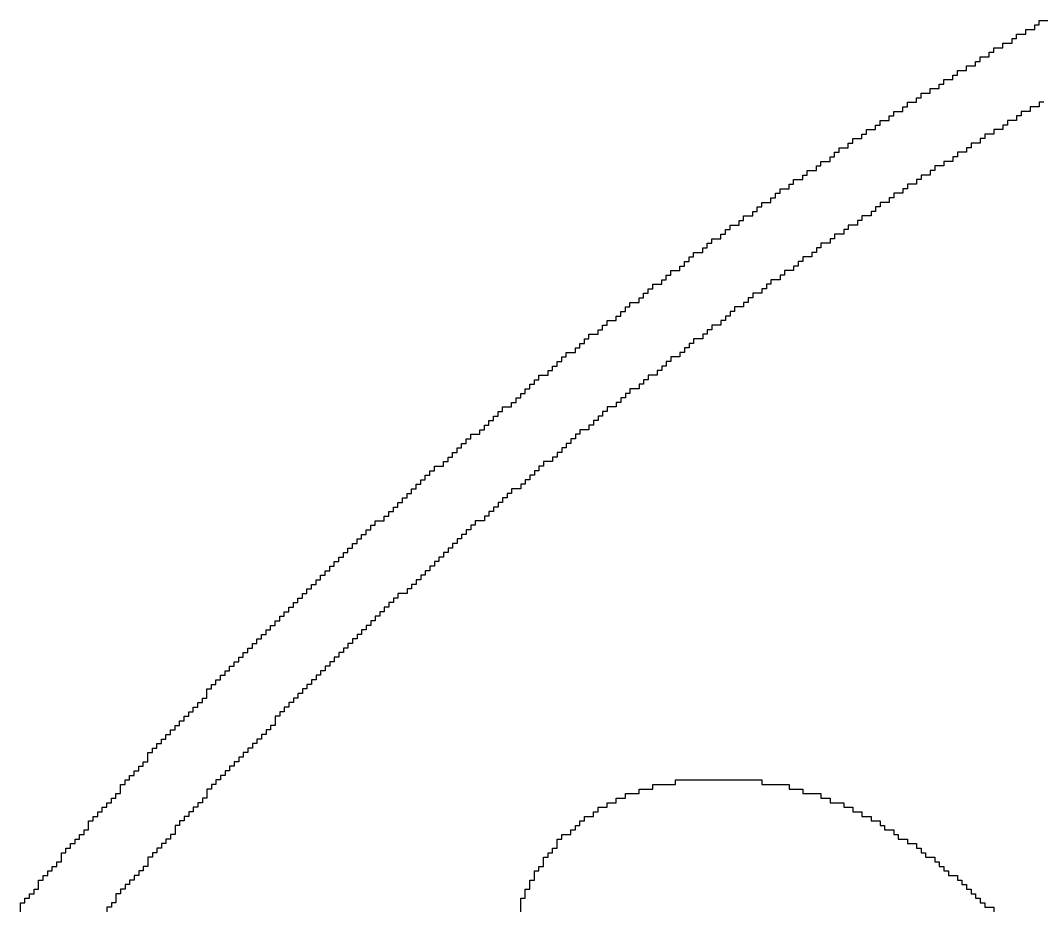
# Model space of a CAD drawing. Header units: millimetres. Extents: x 38.3 to 116.8, y 314 to 397.1.
# Drawn here: x 92.331 to 94.561, y 383.954 to 385.896 of the extents above; entities that cross this region are included whole.
import ezdxf

# ---------------------------------------------------------------- set-up
doc = ezdxf.new("R2010")
doc.units = ezdxf.units.MM
doc.layers.add('TopOverlay', color=2, linetype='Continuous')

# ---------------------------------------------------------------- blocks, each defined once
blk = doc.blocks.new('4S6TMP_L____85')
at = {"layer": 'TopOverlay'}
for p, q in [((-4.377, 7.1718), (-4.377, 7.1817)), ((-4.377, 7.1817), (-4.3572, 7.1817)), ((-4.4068, 7.1519), (-4.4068, 7.1619)), ((-4.4068, 7.1619), (-4.387, 7.1619)), ((-4.387, 7.1619), (-4.387, 7.1718)), ((-4.387, 7.1718), (-4.377, 7.1718)), ((-4.4366, 7.1321), (-4.4366, 7.142)), ((-4.4366, 7.142), (-4.4267, 7.142)), ((-4.4267, 7.142), (-4.4267, 7.1519)), ((-4.4267, 7.1519), (-4.4068, 7.1519)), ((-4.4764, 7.1122), (-4.4764, 7.1221)), ((-4.4764, 7.1221), (-4.4565, 7.1221)), ((-4.4565, 7.1221), (-4.4565, 7.1321)), ((-4.4565, 7.1321), (-4.4366, 7.1321)), ((-4.5161, 7.0824), (-4.5161, 7.0923)), ((-4.5161, 7.0923), (-4.5062, 7.0923)), ((-4.5062, 7.0923), (-4.5062, 7.1023)), ((-4.5062, 7.1023), (-4.4863, 7.1023)), ((-4.4863, 7.1023), (-4.4863, 7.1122)), ((-4.4863, 7.1122), (-4.4764, 7.1122)), ((-4.5558, 7.0625), (-4.5558, 7.0725)), ((-4.5558, 7.0725), (-4.536, 7.0725)), ((-4.536, 7.0725), (-4.536, 7.0824)), ((-4.536, 7.0824), (-4.5161, 7.0824)), ((-4.5856, 7.0427), (-4.5856, 7.0526)), ((-4.5856, 7.0526), (-4.5658, 7.0526)), ((-4.5658, 7.0526), (-4.5658, 7.0625)), ((-4.5658, 7.0625), (-4.5558, 7.0625)), ((-4.6155, 7.0228), (-4.6155, 7.0327)), ((-4.6155, 7.0327), (-4.5956, 7.0327)), ((-4.5956, 7.0327), (-4.5956, 7.0427)), ((-4.5956, 7.0427), (-4.5856, 7.0427)), ((-4.6651, 6.993), (-4.6651, 7.0029)), ((-4.6651, 7.0029), (-4.6453, 7.0029)), ((-4.6453, 7.0029), (-4.6453, 7.0129)), ((-4.6453, 7.0129), (-4.6353, 7.0129)), ((-4.6353, 7.0129), (-4.6353, 7.0228)), ((-4.6353, 7.0228), (-4.6155, 7.0228)), ((-4.3671, 7.0029), (-4.377, 7.0029)), ((-4.377, 7.0029), (-4.377, 6.993)), ((-4.6949, 6.9731), (-4.6949, 6.9831)), ((-4.6949, 6.9831), (-4.6751, 6.9831)), ((-4.6751, 6.9831), (-4.6751, 6.993)), ((-4.6751, 6.993), (-4.6651, 6.993)), ((-4.3969, 6.9831), (-4.4168, 6.9831)), ((-4.4168, 6.9831), (-4.4168, 6.9731)), ((-4.377, 6.993), (-4.3969, 6.993)), ((-4.3969, 6.993), (-4.3969, 6.9831)), ((-4.7247, 6.9533), (-4.7247, 6.9632)), ((-4.7247, 6.9632), (-4.7049, 6.9632)), ((-4.7049, 6.9632), (-4.7049, 6.9731)), ((-4.7049, 6.9731), (-4.6949, 6.9731)), ((-4.4267, 6.9632), (-4.4466, 6.9632)), ((-4.4466, 6.9632), (-4.4466, 6.9533)), ((-4.4168, 6.9731), (-4.4267, 6.9731)), ((-4.4267, 6.9731), (-4.4267, 6.9632)), ((-4.7545, 6.9334), (-4.7545, 6.9433)), ((-4.7545, 6.9433), (-4.7347, 6.9433)), ((-4.7347, 6.9433), (-4.7347, 6.9533)), ((-4.7347, 6.9533), (-4.7247, 6.9533)), ((-4.4565, 6.9433), (-4.4764, 6.9433)), ((-4.4764, 6.9433), (-4.4764, 6.9334)), ((-4.4466, 6.9533), (-4.4565, 6.9533)), ((-4.4565, 6.9533), (-4.4565, 6.9433)), ((-4.7943, 6.9036), (-4.7943, 6.9135)), ((-4.7943, 6.9135), (-4.7843, 6.9135)), ((-4.7843, 6.9135), (-4.7843, 6.9235)), ((-4.7843, 6.9235), (-4.7645, 6.9235)), ((-4.7645, 6.9235), (-4.7645, 6.9334)), ((-4.7645, 6.9334), (-4.7545, 6.9334)), ((-4.5062, 6.9135), (-4.526, 6.9135)), ((-4.526, 6.9135), (-4.526, 6.9036)), ((-4.4962, 6.9235), (-4.5062, 6.9235)), ((-4.5062, 6.9235), (-4.5062, 6.9135)), ((-4.4764, 6.9334), (-4.4962, 6.9334)), ((-4.4962, 6.9334), (-4.4962, 6.9235)), ((-4.8241, 6.8837), (-4.8241, 6.8937)), ((-4.8241, 6.8937), (-4.8141, 6.8937)), ((-4.8141, 6.8937), (-4.8141, 6.9036)), ((-4.8141, 6.9036), (-4.7943, 6.9036)), ((-4.536, 6.8937), (-4.5558, 6.8937)), ((-4.5558, 6.8937), (-4.5558, 6.8837)), ((-4.526, 6.9036), (-4.536, 6.9036)), ((-4.536, 6.9036), (-4.536, 6.8937)), ((-4.8539, 6.8639), (-4.8539, 6.8738)), ((-4.8539, 6.8738), (-4.834, 6.8738)), ((-4.834, 6.8738), (-4.834, 6.8837)), ((-4.834, 6.8837), (-4.8241, 6.8837)), ((-4.5658, 6.8738), (-4.5856, 6.8738)), ((-4.5856, 6.8738), (-4.5856, 6.8639)), ((-4.5558, 6.8837), (-4.5658, 6.8837)), ((-4.5658, 6.8837), (-4.5658, 6.8738)), ((-4.8837, 6.844), (-4.8837, 6.8539)), ((-4.8837, 6.8539), (-4.8638, 6.8539)), ((-4.8638, 6.8539), (-4.8638, 6.8639)), ((-4.8638, 6.8639), (-4.8539, 6.8639)), ((-4.6055, 6.8539), (-4.6155, 6.8539)), ((-4.6155, 6.8539), (-4.6155, 6.844)), ((-4.5856, 6.8639), (-4.6055, 6.8639)), ((-4.6055, 6.8639), (-4.6055, 6.8539)), ((-4.9135, 6.8241), (-4.9135, 6.8341)), ((-4.9135, 6.8341), (-4.8936, 6.8341)), ((-4.8936, 6.8341), (-4.8936, 6.844)), ((-4.8936, 6.844), (-4.8837, 6.844)), ((-4.6353, 6.8341), (-4.6453, 6.8341)), ((-4.6453, 6.8341), (-4.6453, 6.8241)), ((-4.6155, 6.844), (-4.6353, 6.844)), ((-4.6353, 6.844), (-4.6353, 6.8341)), ((-4.9532, 6.7943), (-4.9532, 6.8043)), ((-4.9532, 6.8043), (-4.9433, 6.8043)), ((-4.9433, 6.8043), (-4.9433, 6.8142)), ((-4.9433, 6.8142), (-4.9234, 6.8142)), ((-4.9234, 6.8142), (-4.9234, 6.8241)), ((-4.9234, 6.8241), (-4.9135, 6.8241)), ((-4.6751, 6.8043), (-4.6949, 6.8043)), ((-4.6949, 6.8043), (-4.6949, 6.7943)), ((-4.6651, 6.8142), (-4.6751, 6.8142)), ((-4.6751, 6.8142), (-4.6751, 6.8043)), ((-4.6453, 6.8241), (-4.6651, 6.8241)), ((-4.6651, 6.8241), (-4.6651, 6.8142)), ((-4.983, 6.7745), (-4.983, 6.7844)), ((-4.983, 6.7844), (-4.9631, 6.7844)), ((-4.9631, 6.7844), (-4.9631, 6.7943)), ((-4.9631, 6.7943), (-4.9532, 6.7943)), ((-4.7049, 6.7844), (-4.7247, 6.7844)), ((-4.7247, 6.7844), (-4.7247, 6.7745)), ((-4.6949, 6.7943), (-4.7049, 6.7943)), ((-4.7049, 6.7943), (-4.7049, 6.7844)), ((-5.0029, 6.7546), (-5.0029, 6.7645)), ((-5.0029, 6.7645), (-4.9929, 6.7645)), ((-4.9929, 6.7645), (-4.9929, 6.7745)), ((-4.9929, 6.7745), (-4.983, 6.7745)), ((-4.7347, 6.7645), (-4.7446, 6.7645)), ((-4.7446, 6.7645), (-4.7446, 6.7546)), ((-4.7247, 6.7745), (-4.7347, 6.7745)), ((-4.7347, 6.7745), (-4.7347, 6.7645)), ((-5.0327, 6.7347), (-5.0327, 6.7446)), ((-5.0327, 6.7446), (-5.0227, 6.7446)), ((-5.0227, 6.7446), (-5.0227, 6.7546)), ((-5.0227, 6.7546), (-5.0029, 6.7546)), ((-4.7645, 6.7446), (-4.7744, 6.7446)), ((-4.7744, 6.7446), (-4.7744, 6.7347)), ((-4.7446, 6.7546), (-4.7645, 6.7546)), ((-4.7645, 6.7546), (-4.7645, 6.7446)), ((-5.0724, 6.7049), (-5.0724, 6.7148)), ((-5.0724, 6.7148), (-5.0625, 6.7148)), ((-5.0625, 6.7148), (-5.0625, 6.7248)), ((-5.0625, 6.7248), (-5.0525, 6.7248)), ((-5.0525, 6.7248), (-5.0525, 6.7347)), ((-5.0525, 6.7347), (-5.0327, 6.7347)), ((-4.8042, 6.7148), (-4.8241, 6.7148)), ((-4.8241, 6.7148), (-4.8241, 6.7049)), ((-4.7943, 6.7248), (-4.8042, 6.7248)), ((-4.8042, 6.7248), (-4.8042, 6.7148)), ((-4.7744, 6.7347), (-4.7943, 6.7347)), ((-4.7943, 6.7347), (-4.7943, 6.7248)), ((-5.1022, 6.685), (-5.1022, 6.695)), ((-5.1022, 6.695), (-5.0923, 6.695)), ((-5.0923, 6.695), (-5.0923, 6.7049)), ((-5.0923, 6.7049), (-5.0724, 6.7049)), ((-4.834, 6.695), (-4.8539, 6.695)), ((-4.8539, 6.695), (-4.8539, 6.685)), ((-4.8241, 6.7049), (-4.834, 6.7049)), ((-4.834, 6.7049), (-4.834, 6.695)), ((-5.132, 6.6652), (-5.132, 6.6751)), ((-5.132, 6.6751), (-5.1121, 6.6751)), ((-5.1121, 6.6751), (-5.1121, 6.685)), ((-5.1121, 6.685), (-5.1022, 6.685)), ((-4.8638, 6.6751), (-4.8737, 6.6751)), ((-4.8737, 6.6751), (-4.8737, 6.6652)), ((-4.8539, 6.685), (-4.8638, 6.685)), ((-4.8638, 6.685), (-4.8638, 6.6751)), ((-5.1519, 6.6453), (-5.1519, 6.6552)), ((-5.1519, 6.6552), (-5.1419, 6.6552)), ((-5.1419, 6.6552), (-5.1419, 6.6652)), ((-5.1419, 6.6652), (-5.132, 6.6652)), ((-4.8936, 6.6552), (-4.9035, 6.6552)), ((-4.9035, 6.6552), (-4.9035, 6.6453)), ((-4.8737, 6.6652), (-4.8936, 6.6652)), ((-4.8936, 6.6652), (-4.8936, 6.6552)), ((-5.1916, 6.6155), (-5.1916, 6.6254)), ((-5.1916, 6.6254), (-5.1817, 6.6254)), ((-5.1817, 6.6254), (-5.1817, 6.6354)), ((-5.1817, 6.6354), (-5.1618, 6.6354)), ((-5.1618, 6.6354), (-5.1618, 6.6453)), ((-5.1618, 6.6453), (-5.1519, 6.6453)), ((-4.9333, 6.6254), (-4.9433, 6.6254)), ((-4.9433, 6.6254), (-4.9433, 6.6155)), ((-4.9135, 6.6354), (-4.9333, 6.6354)), ((-4.9333, 6.6354), (-4.9333, 6.6254)), ((-4.9035, 6.6453), (-4.9135, 6.6453)), ((-4.9135, 6.6453), (-4.9135, 6.6354)), ((-5.2214, 6.5956), (-5.2214, 6.6056)), ((-5.2214, 6.6056), (-5.2016, 6.6056)), ((-5.2016, 6.6056), (-5.2016, 6.6155)), ((-5.2016, 6.6155), (-5.1916, 6.6155)), ((-4.9631, 6.6056), (-4.9731, 6.6056)), ((-4.9731, 6.6056), (-4.9731, 6.5956)), ((-4.9433, 6.6155), (-4.9631, 6.6155)), ((-4.9631, 6.6155), (-4.9631, 6.6056)), ((-5.2413, 6.5758), (-5.2413, 6.5857)), ((-5.2413, 6.5857), (-5.2314, 6.5857)), ((-5.2314, 6.5857), (-5.2314, 6.5956)), ((-5.2314, 6.5956), (-5.2214, 6.5956)), ((-4.983, 6.5857), (-5.0029, 6.5857)), ((-5.0029, 6.5857), (-5.0029, 6.5758)), ((-4.9731, 6.5956), (-4.983, 6.5956)), ((-4.983, 6.5956), (-4.983, 6.5857)), ((-5.2711, 6.5559), (-5.2711, 6.5658)), ((-5.2711, 6.5658), (-5.2512, 6.5658)), ((-5.2512, 6.5658), (-5.2512, 6.5758)), ((-5.2512, 6.5758), (-5.2413, 6.5758)), ((-5.0128, 6.5658), (-5.0227, 6.5658)), ((-5.0227, 6.5658), (-5.0227, 6.5559)), ((-5.0029, 6.5758), (-5.0128, 6.5758)), ((-5.0128, 6.5758), (-5.0128, 6.5658)), ((-5.3009, 6.5261), (-5.3009, 6.536)), ((-5.3009, 6.536), (-5.291, 6.536)), ((-5.291, 6.536), (-5.291, 6.546)), ((-5.291, 6.546), (-5.281, 6.546)), ((-5.281, 6.546), (-5.281, 6.5559)), ((-5.281, 6.5559), (-5.2711, 6.5559)), ((-5.0525, 6.536), (-5.0625, 6.536)), ((-5.0625, 6.536), (-5.0625, 6.5261)), ((-5.0426, 6.546), (-5.0525, 6.546)), ((-5.0525, 6.546), (-5.0525, 6.536)), ((-5.0227, 6.5559), (-5.0426, 6.5559)), ((-5.0426, 6.5559), (-5.0426, 6.546)), ((-5.3307, 6.5062), (-5.3307, 6.5162)), ((-5.3307, 6.5162), (-5.3208, 6.5162)), ((-5.3208, 6.5162), (-5.3208, 6.5261)), ((-5.3208, 6.5261), (-5.3009, 6.5261)), ((-5.0724, 6.5162), (-5.0923, 6.5162)), ((-5.0923, 6.5162), (-5.0923, 6.5062)), ((-5.0625, 6.5261), (-5.0724, 6.5261)), ((-5.0724, 6.5261), (-5.0724, 6.5162)), ((-5.3605, 6.4864), (-5.3605, 6.4963)), ((-5.3605, 6.4963), (-5.3406, 6.4963)), ((-5.3406, 6.4963), (-5.3406, 6.5062)), ((-5.3406, 6.5062), (-5.3307, 6.5062)), ((-5.1022, 6.4963), (-5.1121, 6.4963)), ((-5.1121, 6.4963), (-5.1121, 6.4864)), ((-5.0923, 6.5062), (-5.1022, 6.5062)), ((-5.1022, 6.5062), (-5.1022, 6.4963)), ((-5.3804, 6.4665), (-5.3804, 6.4764)), ((-5.3804, 6.4764), (-5.3704, 6.4764)), ((-5.3704, 6.4764), (-5.3704, 6.4864)), ((-5.3704, 6.4864), (-5.3605, 6.4864)), ((-5.132, 6.4764), (-5.1419, 6.4764)), ((-5.1419, 6.4764), (-5.1419, 6.4665)), ((-5.1121, 6.4864), (-5.132, 6.4864)), ((-5.132, 6.4864), (-5.132, 6.4764)), ((-5.4201, 6.4367), (-5.4201, 6.4466)), ((-5.4201, 6.4466), (-5.4102, 6.4466)), ((-5.4102, 6.4466), (-5.4102, 6.4566)), ((-5.4102, 6.4566), (-5.3903, 6.4566)), ((-5.3903, 6.4566), (-5.3903, 6.4665)), ((-5.3903, 6.4665), (-5.3804, 6.4665)), ((-5.1618, 6.4466), (-5.1817, 6.4466)), ((-5.1817, 6.4466), (-5.1817, 6.4367)), ((-5.1519, 6.4566), (-5.1618, 6.4566)), ((-5.1618, 6.4566), (-5.1618, 6.4466)), ((-5.1419, 6.4665), (-5.1519, 6.4665)), ((-5.1519, 6.4665), (-5.1519, 6.4566)), ((-5.44, 6.4168), (-5.44, 6.4268)), ((-5.44, 6.4268), (-5.43, 6.4268)), ((-5.43, 6.4268), (-5.43, 6.4367)), ((-5.43, 6.4367), (-5.4201, 6.4367)), ((-5.1916, 6.4268), (-5.2016, 6.4268)), ((-5.2016, 6.4268), (-5.2016, 6.4168)), ((-5.1817, 6.4367), (-5.1916, 6.4367)), ((-5.1916, 6.4367), (-5.1916, 6.4268)), ((-5.4698, 6.397), (-5.4698, 6.4069)), ((-5.4698, 6.4069), (-5.4499, 6.4069)), ((-5.4499, 6.4069), (-5.4499, 6.4168)), ((-5.4499, 6.4168), (-5.44, 6.4168)), ((-5.2115, 6.4069), (-5.2314, 6.4069)), ((-5.2314, 6.4069), (-5.2314, 6.397)), ((-5.2016, 6.4168), (-5.2115, 6.4168)), ((-5.2115, 6.4168), (-5.2115, 6.4069)), ((-5.4896, 6.3771), (-5.4896, 6.387)), ((-5.4896, 6.387), (-5.4797, 6.387)), ((-5.4797, 6.387), (-5.4797, 6.397)), ((-5.4797, 6.397), (-5.4698, 6.397)), ((-5.2413, 6.387), (-5.2512, 6.387)), ((-5.2512, 6.387), (-5.2512, 6.3771)), ((-5.2314, 6.397), (-5.2413, 6.397)), ((-5.2413, 6.397), (-5.2413, 6.387)), ((-5.5194, 6.3473), (-5.5194, 6.3572)), ((-5.5194, 6.3572), (-5.5095, 6.3572)), ((-5.5095, 6.3572), (-5.5095, 6.3672)), ((-5.5095, 6.3672), (-5.4996, 6.3672)), ((-5.4996, 6.3672), (-5.4996, 6.3771)), ((-5.4996, 6.3771), (-5.4896, 6.3771)), ((-5.281, 6.3572), (-5.291, 6.3572)), ((-5.291, 6.3572), (-5.291, 6.3473)), ((-5.2711, 6.3672), (-5.281, 6.3672)), ((-5.281, 6.3672), (-5.281, 6.3572)), ((-5.2512, 6.3771), (-5.2711, 6.3771)), ((-5.2711, 6.3771), (-5.2711, 6.3672)), ((-5.5492, 6.3274), (-5.5492, 6.3374)), ((-5.5492, 6.3374), (-5.5294, 6.3374)), ((-5.5294, 6.3374), (-5.5294, 6.3473)), ((-5.5294, 6.3473), (-5.5194, 6.3473)), ((-5.3009, 6.3374), (-5.3208, 6.3374)), ((-5.3208, 6.3374), (-5.3208, 6.3274)), ((-5.291, 6.3473), (-5.3009, 6.3473)), ((-5.3009, 6.3473), (-5.3009, 6.3374)), ((-5.5691, 6.3076), (-5.5691, 6.3175)), ((-5.5691, 6.3175), (-5.5592, 6.3175)), ((-5.5592, 6.3175), (-5.5592, 6.3274)), ((-5.5592, 6.3274), (-5.5492, 6.3274)), ((-5.3307, 6.3175), (-5.3406, 6.3175)), ((-5.3406, 6.3175), (-5.3406, 6.3076)), ((-5.3208, 6.3274), (-5.3307, 6.3274)), ((-5.3307, 6.3274), (-5.3307, 6.3175)), ((-5.589, 6.2877), (-5.589, 6.2976)), ((-5.589, 6.2976), (-5.579, 6.2976)), ((-5.579, 6.2976), (-5.579, 6.3076)), ((-5.579, 6.3076), (-5.5691, 6.3076)), ((-5.3506, 6.2976), (-5.3605, 6.2976)), ((-5.3605, 6.2976), (-5.3605, 6.2877)), ((-5.3406, 6.3076), (-5.3506, 6.3076)), ((-5.3506, 6.3076), (-5.3506, 6.2976)), ((-5.6287, 6.2579), (-5.6287, 6.2678)), ((-5.6287, 6.2678), (-5.6188, 6.2678)), ((-5.6188, 6.2678), (-5.6188, 6.2778)), ((-5.6188, 6.2778), (-5.5989, 6.2778)), ((-5.5989, 6.2778), (-5.5989, 6.2877)), ((-5.5989, 6.2877), (-5.589, 6.2877)), ((-5.3903, 6.2678), (-5.4002, 6.2678)), ((-5.4002, 6.2678), (-5.4002, 6.2579)), ((-5.3804, 6.2778), (-5.3903, 6.2778)), ((-5.3903, 6.2778), (-5.3903, 6.2678)), ((-5.3605, 6.2877), (-5.3804, 6.2877)), ((-5.3804, 6.2877), (-5.3804, 6.2778)), ((-5.6486, 6.238), (-5.6486, 6.248)), ((-5.6486, 6.248), (-5.6386, 6.248)), ((-5.6386, 6.248), (-5.6386, 6.2579)), ((-5.6386, 6.2579), (-5.6287, 6.2579)), ((-5.4102, 6.248), (-5.4201, 6.248)), ((-5.4201, 6.248), (-5.4201, 6.238)), ((-5.4002, 6.2579), (-5.4102, 6.2579)), ((-5.4102, 6.2579), (-5.4102, 6.248)), ((-5.6684, 6.2182), (-5.6684, 6.2281)), ((-5.6684, 6.2281), (-5.6585, 6.2281)), ((-5.6585, 6.2281), (-5.6585, 6.238)), ((-5.6585, 6.238), (-5.6486, 6.238)), ((-5.43, 6.2281), (-5.44, 6.2281)), ((-5.44, 6.2281), (-5.44, 6.2182)), ((-5.4201, 6.238), (-5.43, 6.238)), ((-5.43, 6.238), (-5.43, 6.2281)), ((-5.6982, 6.1983), (-5.6982, 6.2082)), ((-5.6982, 6.2082), (-5.6784, 6.2082)), ((-5.6784, 6.2082), (-5.6784, 6.2182)), ((-5.6784, 6.2182), (-5.6684, 6.2182)), ((-5.4598, 6.2082), (-5.4698, 6.2082)), ((-5.4698, 6.2082), (-5.4698, 6.1983)), ((-5.44, 6.2182), (-5.4598, 6.2182)), ((-5.4598, 6.2182), (-5.4598, 6.2082)), ((-5.728, 6.1685), (-5.728, 6.1784)), ((-5.728, 6.1784), (-5.7181, 6.1784)), ((-5.7181, 6.1784), (-5.7181, 6.1884)), ((-5.7181, 6.1884), (-5.7082, 6.1884)), ((-5.7082, 6.1884), (-5.7082, 6.1983)), ((-5.7082, 6.1983), (-5.6982, 6.1983)), ((-5.4896, 6.1784), (-5.4996, 6.1784)), ((-5.4996, 6.1784), (-5.4996, 6.1685)), ((-5.4797, 6.1884), (-5.4896, 6.1884)), ((-5.4896, 6.1884), (-5.4896, 6.1784)), ((-5.4698, 6.1983), (-5.4797, 6.1983)), ((-5.4797, 6.1983), (-5.4797, 6.1884)), ((-5.7479, 6.1486), (-5.7479, 6.1586)), ((-5.7479, 6.1586), (-5.738, 6.1586)), ((-5.738, 6.1586), (-5.738, 6.1685)), ((-5.738, 6.1685), (-5.728, 6.1685)), ((-5.5095, 6.1586), (-5.5294, 6.1586)), ((-5.5294, 6.1586), (-5.5294, 6.1486)), ((-5.4996, 6.1685), (-5.5095, 6.1685)), ((-5.5095, 6.1685), (-5.5095, 6.1586)), ((-5.7678, 6.1287), (-5.7678, 6.1387)), ((-5.7678, 6.1387), (-5.7578, 6.1387)), ((-5.7578, 6.1387), (-5.7578, 6.1486)), ((-5.7578, 6.1486), (-5.7479, 6.1486)), ((-5.5393, 6.1387), (-5.5492, 6.1387)), ((-5.5492, 6.1387), (-5.5492, 6.1287)), ((-5.5294, 6.1486), (-5.5393, 6.1486)), ((-5.5393, 6.1486), (-5.5393, 6.1387)), ((-5.7877, 6.1089), (-5.7877, 6.1188)), ((-5.7877, 6.1188), (-5.7777, 6.1188)), ((-5.7777, 6.1188), (-5.7777, 6.1287)), ((-5.7777, 6.1287), (-5.7678, 6.1287)), ((-5.5592, 6.1188), (-5.5691, 6.1188)), ((-5.5691, 6.1188), (-5.5691, 6.1089)), ((-5.5492, 6.1287), (-5.5592, 6.1287)), ((-5.5592, 6.1287), (-5.5592, 6.1188)), ((-5.8274, 6.0791), (-5.8274, 6.089)), ((-5.8274, 6.089), (-5.8075, 6.089)), ((-5.8075, 6.089), (-5.8075, 6.0989)), ((-5.8075, 6.0989), (-5.7976, 6.0989)), ((-5.7976, 6.0989), (-5.7976, 6.1089)), ((-5.7976, 6.1089), (-5.7877, 6.1089)), ((-5.589, 6.089), (-5.6088, 6.089)), ((-5.6088, 6.089), (-5.6088, 6.0791)), ((-5.579, 6.0989), (-5.589, 6.0989)), ((-5.589, 6.0989), (-5.589, 6.089)), ((-5.5691, 6.1089), (-5.579, 6.1089)), ((-5.579, 6.1089), (-5.579, 6.0989)), ((-5.8473, 6.0592), (-5.8473, 6.0691)), ((-5.8473, 6.0691), (-5.8373, 6.0691)), ((-5.8373, 6.0691), (-5.8373, 6.0791)), ((-5.8373, 6.0791), (-5.8274, 6.0791)), ((-5.6188, 6.0691), (-5.6287, 6.0691)), ((-5.6287, 6.0691), (-5.6287, 6.0592)), ((-5.6088, 6.0791), (-5.6188, 6.0791)), ((-5.6188, 6.0791), (-5.6188, 6.0691)), ((-5.8671, 6.0393), (-5.8671, 6.0493)), ((-5.8671, 6.0493), (-5.8572, 6.0493)), ((-5.8572, 6.0493), (-5.8572, 6.0592)), ((-5.8572, 6.0592), (-5.8473, 6.0592)), ((-5.6386, 6.0493), (-5.6486, 6.0493)), ((-5.6486, 6.0493), (-5.6486, 6.0393)), ((-5.6287, 6.0592), (-5.6386, 6.0592)), ((-5.6386, 6.0592), (-5.6386, 6.0493)), ((-5.887, 6.0195), (-5.887, 6.0294)), ((-5.887, 6.0294), (-5.8771, 6.0294)), ((-5.8771, 6.0294), (-5.8771, 6.0393)), ((-5.8771, 6.0393), (-5.8671, 6.0393)), ((-5.6585, 6.0294), (-5.6684, 6.0294)), ((-5.6684, 6.0294), (-5.6684, 6.0195)), ((-5.6486, 6.0393), (-5.6585, 6.0393)), ((-5.6585, 6.0393), (-5.6585, 6.0294)), ((-5.9168, 5.9897), (-5.9168, 5.9996)), ((-5.9168, 5.9996), (-5.9069, 5.9996)), ((-5.9069, 5.9996), (-5.9069, 6.0095)), ((-5.9069, 6.0095), (-5.8969, 6.0095)), ((-5.8969, 6.0095), (-5.8969, 6.0195)), ((-5.8969, 6.0195), (-5.887, 6.0195)), ((-5.6883, 5.9996), (-5.6982, 5.9996)), ((-5.6982, 5.9996), (-5.6982, 5.9897)), ((-5.6784, 6.0095), (-5.6883, 6.0095)), ((-5.6883, 6.0095), (-5.6883, 5.9996)), ((-5.6684, 6.0195), (-5.6784, 6.0195)), ((-5.6784, 6.0195), (-5.6784, 6.0095)), ((-5.9367, 5.9698), (-5.9367, 5.9797)), ((-5.9367, 5.9797), (-5.9267, 5.9797)), ((-5.9267, 5.9797), (-5.9267, 5.9897)), ((-5.9267, 5.9897), (-5.9168, 5.9897)), ((-5.7082, 5.9797), (-5.7181, 5.9797)), ((-5.7181, 5.9797), (-5.7181, 5.9698)), ((-5.6982, 5.9897), (-5.7082, 5.9897)), ((-5.7082, 5.9897), (-5.7082, 5.9797)), ((-5.9565, 5.9499), (-5.9565, 5.9599)), ((-5.9565, 5.9599), (-5.9466, 5.9599)), ((-5.9466, 5.9599), (-5.9466, 5.9698)), ((-5.9466, 5.9698), (-5.9367, 5.9698)), ((-5.728, 5.9599), (-5.738, 5.9599)), ((-5.738, 5.9599), (-5.738, 5.9499)), ((-5.7181, 5.9698), (-5.728, 5.9698)), ((-5.728, 5.9698), (-5.728, 5.9599)), ((-5.9764, 5.9301), (-5.9764, 5.94)), ((-5.9764, 5.94), (-5.9665, 5.94)), ((-5.9665, 5.94), (-5.9665, 5.9499)), ((-5.9665, 5.9499), (-5.9565, 5.9499)), ((-5.7479, 5.94), (-5.7578, 5.94)), ((-5.7578, 5.94), (-5.7578, 5.9301)), ((-5.738, 5.9499), (-5.7479, 5.9499)), ((-5.7479, 5.9499), (-5.7479, 5.94)), ((-6.0062, 5.9003), (-6.0062, 5.9102)), ((-6.0062, 5.9102), (-5.9963, 5.9102)), ((-5.9963, 5.9102), (-5.9963, 5.9201)), ((-5.9963, 5.9201), (-5.9863, 5.9201)), ((-5.9863, 5.9201), (-5.9863, 5.9301)), ((-5.9863, 5.9301), (-5.9764, 5.9301)), ((-5.7877, 5.9102), (-5.7976, 5.9102)), ((-5.7976, 5.9102), (-5.7976, 5.9003)), ((-5.7777, 5.9201), (-5.7877, 5.9201)), ((-5.7877, 5.9201), (-5.7877, 5.9102)), ((-5.7578, 5.9301), (-5.7777, 5.9301)), ((-5.7777, 5.9301), (-5.7777, 5.9201)), ((-6.0261, 5.8804), (-6.0261, 5.8903)), ((-6.0261, 5.8903), (-6.0161, 5.8903)), ((-6.0161, 5.8903), (-6.0161, 5.9003)), ((-6.0161, 5.9003), (-6.0062, 5.9003)), ((-5.8075, 5.8903), (-5.8175, 5.8903)), ((-5.8175, 5.8903), (-5.8175, 5.8804)), ((-5.7976, 5.9003), (-5.8075, 5.9003)), ((-5.8075, 5.9003), (-5.8075, 5.8903)), ((-6.0459, 5.8605), (-6.0459, 5.8705)), ((-6.0459, 5.8705), (-6.036, 5.8705)), ((-6.036, 5.8705), (-6.036, 5.8804)), ((-6.036, 5.8804), (-6.0261, 5.8804)), ((-5.8274, 5.8705), (-5.8373, 5.8705)), ((-5.8373, 5.8705), (-5.8373, 5.8605)), ((-5.8175, 5.8804), (-5.8274, 5.8804)), ((-5.8274, 5.8804), (-5.8274, 5.8705)), ((-6.0658, 5.8407), (-6.0658, 5.8506)), ((-6.0658, 5.8506), (-6.0559, 5.8506)), ((-6.0559, 5.8506), (-6.0559, 5.8605)), ((-6.0559, 5.8605), (-6.0459, 5.8605)), ((-5.8473, 5.8506), (-5.8572, 5.8506)), ((-5.8572, 5.8506), (-5.8572, 5.8407)), ((-5.8373, 5.8605), (-5.8473, 5.8605)), ((-5.8473, 5.8605), (-5.8473, 5.8506)), ((-6.0956, 5.8109), (-6.0956, 5.8208)), ((-6.0956, 5.8208), (-6.0857, 5.8208)), ((-6.0857, 5.8208), (-6.0857, 5.8307)), ((-6.0857, 5.8307), (-6.0757, 5.8307)), ((-6.0757, 5.8307), (-6.0757, 5.8407)), ((-6.0757, 5.8407), (-6.0658, 5.8407)), ((-5.8771, 5.8208), (-5.887, 5.8208)), ((-5.887, 5.8208), (-5.887, 5.8109)), ((-5.8671, 5.8307), (-5.8771, 5.8307)), ((-5.8771, 5.8307), (-5.8771, 5.8208)), ((-5.8572, 5.8407), (-5.8671, 5.8407)), ((-5.8671, 5.8407), (-5.8671, 5.8307)), ((-6.1155, 5.791), (-6.1155, 5.8009)), ((-6.1155, 5.8009), (-6.1055, 5.8009)), ((-6.1055, 5.8009), (-6.1055, 5.8109)), ((-6.1055, 5.8109), (-6.0956, 5.8109)), ((-5.8969, 5.8009), (-5.9069, 5.8009)), ((-5.9069, 5.8009), (-5.9069, 5.791)), ((-5.887, 5.8109), (-5.8969, 5.8109)), ((-5.8969, 5.8109), (-5.8969, 5.8009)), ((-6.1353, 5.7711), (-6.1353, 5.7811)), ((-6.1353, 5.7811), (-6.1254, 5.7811)), ((-6.1254, 5.7811), (-6.1254, 5.791)), ((-6.1254, 5.791), (-6.1155, 5.791)), ((-5.9168, 5.7811), (-5.9267, 5.7811)), ((-5.9267, 5.7811), (-5.9267, 5.7711)), ((-5.9069, 5.791), (-5.9168, 5.791)), ((-5.9168, 5.791), (-5.9168, 5.7811)), ((-6.1552, 5.7513), (-6.1552, 5.7612)), ((-6.1552, 5.7612), (-6.1453, 5.7612)), ((-6.1453, 5.7612), (-6.1453, 5.7711)), ((-6.1453, 5.7711), (-6.1353, 5.7711)), ((-5.9367, 5.7612), (-5.9466, 5.7612)), ((-5.9466, 5.7612), (-5.9466, 5.7513)), ((-5.9267, 5.7711), (-5.9367, 5.7711)), ((-5.9367, 5.7711), (-5.9367, 5.7612)), ((-6.1751, 5.7314), (-6.1751, 5.7413)), ((-6.1751, 5.7413), (-6.1651, 5.7413)), ((-6.1651, 5.7413), (-6.1651, 5.7513)), ((-6.1651, 5.7513), (-6.1552, 5.7513)), ((-5.9565, 5.7413), (-5.9665, 5.7413)), ((-5.9665, 5.7413), (-5.9665, 5.7314)), ((-5.9466, 5.7513), (-5.9565, 5.7513)), ((-5.9565, 5.7513), (-5.9565, 5.7413)), ((-6.1949, 5.7115), (-6.1949, 5.7215)), ((-6.1949, 5.7215), (-6.185, 5.7215)), ((-6.1949, 5.7016), (-6.1949, 5.7115)), ((-6.185, 5.7215), (-6.185, 5.7314)), ((-6.185, 5.7314), (-6.1751, 5.7314)), ((-5.9863, 5.7115), (-5.9963, 5.7115)), ((-5.9963, 5.7115), (-5.9963, 5.7016)), ((-5.9764, 5.7215), (-5.9863, 5.7215)), ((-5.9863, 5.7215), (-5.9863, 5.7115)), ((-5.9665, 5.7314), (-5.9764, 5.7314)), ((-5.9764, 5.7314), (-5.9764, 5.7215)), ((-6.2148, 5.6817), (-6.2148, 5.6917)), ((-6.2148, 5.6917), (-6.2049, 5.6917)), ((-6.2049, 5.6917), (-6.2049, 5.7016)), ((-6.2049, 5.7016), (-6.1949, 5.7016)), ((-6.0062, 5.6917), (-6.0161, 5.6917)), ((-6.0161, 5.6917), (-6.0161, 5.6817)), ((-5.9963, 5.7016), (-6.0062, 5.7016)), ((-6.0062, 5.7016), (-6.0062, 5.6917)), ((-6.2347, 5.6619), (-6.2347, 5.6718)), ((-6.2347, 5.6718), (-6.2247, 5.6718)), ((-6.2247, 5.6718), (-6.2247, 5.6817)), ((-6.2247, 5.6817), (-6.2148, 5.6817)), ((-6.0261, 5.6718), (-6.036, 5.6718)), ((-6.036, 5.6718), (-6.036, 5.6619)), ((-6.0161, 5.6817), (-6.0261, 5.6817)), ((-6.0261, 5.6817), (-6.0261, 5.6718)), ((-6.2545, 5.642), (-6.2545, 5.6519)), ((-6.2545, 5.6519), (-6.2446, 5.6519)), ((-6.2446, 5.6519), (-6.2446, 5.6619)), ((-6.2446, 5.6619), (-6.2347, 5.6619)), ((-6.036, 5.6619), (-6.0459, 5.6619)), ((-6.0459, 5.6619), (-6.0459, 5.6519)), ((-6.0459, 5.6519), (-6.0459, 5.642)), ((-6.2843, 5.6122), (-6.2843, 5.6221)), ((-6.2843, 5.6221), (-6.2744, 5.6221)), ((-6.2744, 5.6221), (-6.2744, 5.6321)), ((-6.2744, 5.6321), (-6.2645, 5.6321)), ((-6.2645, 5.6321), (-6.2645, 5.642)), ((-6.2645, 5.642), (-6.2545, 5.642)), ((-6.0658, 5.6221), (-6.0757, 5.6221)), ((-6.0757, 5.6221), (-6.0757, 5.6122)), ((-6.0559, 5.6321), (-6.0658, 5.6321)), ((-6.0658, 5.6321), (-6.0658, 5.6221)), ((-6.0459, 5.642), (-6.0559, 5.642)), ((-6.0559, 5.642), (-6.0559, 5.6321)), ((-6.3042, 5.5923), (-6.3042, 5.6023)), ((-6.3042, 5.6023), (-6.2943, 5.6023)), ((-6.2943, 5.6023), (-6.2943, 5.6122)), ((-6.2943, 5.6122), (-6.2843, 5.6122)), ((-6.0857, 5.6023), (-6.0956, 5.6023)), ((-6.0956, 5.6023), (-6.0956, 5.5923)), ((-6.0757, 5.6122), (-6.0857, 5.6122)), ((-6.0857, 5.6122), (-6.0857, 5.6023)), ((-6.3241, 5.5725), (-6.3241, 5.5824)), ((-6.3241, 5.5824), (-6.3141, 5.5824)), ((-6.3141, 5.5824), (-6.3141, 5.5923)), ((-6.3141, 5.5923), (-6.3042, 5.5923)), ((-6.1055, 5.5824), (-6.1155, 5.5824)), ((-6.1155, 5.5824), (-6.1155, 5.5725)), ((-6.0956, 5.5923), (-6.1055, 5.5923)), ((-6.1055, 5.5923), (-6.1055, 5.5824)), ((-6.334, 5.5526), (-6.334, 5.5625)), ((-6.334, 5.5625), (-6.3241, 5.5625)), ((-6.3241, 5.5625), (-6.3241, 5.5725)), ((-6.1254, 5.5625), (-6.1353, 5.5625)), ((-6.1353, 5.5625), (-6.1353, 5.5526)), ((-6.1155, 5.5725), (-6.1254, 5.5725)), ((-6.1254, 5.5725), (-6.1254, 5.5625)), ((-6.3638, 5.5228), (-6.3638, 5.5327)), ((-6.3638, 5.5327), (-6.3539, 5.5327)), ((-6.3539, 5.5327), (-6.3539, 5.5426)), ((-6.3539, 5.5426), (-6.3439, 5.5426)), ((-6.3439, 5.5426), (-6.3439, 5.5526)), ((-6.3439, 5.5526), (-6.334, 5.5526)), ((-6.1552, 5.5327), (-6.1651, 5.5327)), ((-6.1651, 5.5327), (-6.1651, 5.5228)), ((-6.1453, 5.5426), (-6.1552, 5.5426)), ((-6.1552, 5.5426), (-6.1552, 5.5327)), ((-6.1353, 5.5526), (-6.1453, 5.5526)), ((-6.1453, 5.5526), (-6.1453, 5.5426)), ((-6.3837, 5.5029), (-6.3837, 5.5128)), ((-6.3837, 5.5128), (-6.3738, 5.5128)), ((-6.3738, 5.5128), (-6.3738, 5.5228)), ((-6.3738, 5.5228), (-6.3638, 5.5228)), ((-6.1751, 5.5128), (-6.185, 5.5128)), ((-6.185, 5.5128), (-6.185, 5.5029)), ((-6.1651, 5.5228), (-6.1751, 5.5228)), ((-6.1751, 5.5228), (-6.1751, 5.5128)), ((-5.2214, 5.5029), (-5.2214, 5.5128)), ((-5.2214, 5.5128), (-5.1717, 5.5128)), ((-5.1717, 5.5128), (-5.1717, 5.5228)), ((-5.1717, 5.5228), (-4.983, 5.5228)), ((-4.983, 5.5228), (-4.983, 5.5128)), ((-4.983, 5.5128), (-4.9234, 5.5128)), ((-4.9234, 5.5128), (-4.9234, 5.5029)), ((-6.3936, 5.483), (-6.3936, 5.493)), ((-6.3936, 5.493), (-6.3837, 5.493)), ((-6.3837, 5.493), (-6.3837, 5.5029)), ((-6.185, 5.5029), (-6.1949, 5.5029)), ((-6.1949, 5.5029), (-6.1949, 5.493)), ((-6.1949, 5.493), (-6.1949, 5.483)), ((-5.281, 5.483), (-5.281, 5.493)), ((-5.281, 5.493), (-5.2512, 5.493)), ((-5.2512, 5.493), (-5.2512, 5.5029)), ((-5.2512, 5.5029), (-5.2214, 5.5029)), ((-4.9234, 5.5029), (-4.8936, 5.5029)), ((-4.8936, 5.5029), (-4.8936, 5.493)), ((-4.8936, 5.493), (-4.8539, 5.493)), ((-4.8539, 5.493), (-4.8539, 5.483)), ((-6.4135, 5.4632), (-6.4135, 5.4731)), ((-6.4135, 5.4731), (-6.4036, 5.4731)), ((-6.4036, 5.4731), (-6.4036, 5.483)), ((-6.4036, 5.483), (-6.3936, 5.483)), ((-6.2049, 5.4731), (-6.2148, 5.4731)), ((-6.2148, 5.4731), (-6.2148, 5.4632)), ((-6.1949, 5.483), (-6.2049, 5.483)), ((-6.2049, 5.483), (-6.2049, 5.4731)), ((-5.3208, 5.4632), (-5.3208, 5.4731)), ((-5.3208, 5.4731), (-5.3009, 5.4731)), ((-5.3009, 5.4731), (-5.3009, 5.483)), ((-5.3009, 5.483), (-5.281, 5.483)), ((-4.8539, 5.483), (-4.834, 5.483)), ((-4.834, 5.483), (-4.834, 5.4731)), ((-4.834, 5.4731), (-4.8042, 5.4731)), ((-4.8042, 5.4731), (-4.8042, 5.4632)), ((-6.4433, 5.4334), (-6.4433, 5.4433)), ((-6.4433, 5.4433), (-6.4334, 5.4433)), ((-6.4334, 5.4433), (-6.4334, 5.4532)), ((-6.4334, 5.4532), (-6.4234, 5.4532)), ((-6.4234, 5.4532), (-6.4234, 5.4632)), ((-6.4234, 5.4632), (-6.4135, 5.4632)), ((-6.2347, 5.4433), (-6.2446, 5.4433)), ((-6.2446, 5.4433), (-6.2446, 5.4334)), ((-6.2247, 5.4532), (-6.2347, 5.4532)), ((-6.2347, 5.4532), (-6.2347, 5.4433)), ((-6.2148, 5.4632), (-6.2247, 5.4632)), ((-6.2247, 5.4632), (-6.2247, 5.4532)), ((-5.3704, 5.4334), (-5.3704, 5.4433)), ((-5.3704, 5.4433), (-5.3506, 5.4433)), ((-5.3506, 5.4433), (-5.3506, 5.4532)), ((-5.3506, 5.4532), (-5.3406, 5.4532)), ((-5.3406, 5.4532), (-5.3406, 5.4632)), ((-5.3406, 5.4632), (-5.3208, 5.4632)), ((-4.8042, 5.4632), (-4.7843, 5.4632)), ((-4.7843, 5.4632), (-4.7843, 5.4532)), ((-4.7843, 5.4532), (-4.7645, 5.4532)), ((-4.7645, 5.4532), (-4.7645, 5.4433)), ((-4.7645, 5.4433), (-4.7446, 5.4433)), ((-4.7446, 5.4433), (-4.7446, 5.4334)), ((-6.4532, 5.4234), (-6.4532, 5.4334)), ((-6.4532, 5.4334), (-6.4433, 5.4334)), ((-6.4532, 5.4135), (-6.4532, 5.4234)), ((-6.2545, 5.4234), (-6.2645, 5.4234)), ((-6.2645, 5.4234), (-6.2645, 5.4135)), ((-6.2446, 5.4334), (-6.2545, 5.4334)), ((-6.2545, 5.4334), (-6.2545, 5.4234)), ((-5.3903, 5.4135), (-5.3903, 5.4234)), ((-5.3903, 5.4234), (-5.3804, 5.4234)), ((-5.3804, 5.4234), (-5.3804, 5.4334)), ((-5.3804, 5.4334), (-5.3704, 5.4334)), ((-4.7446, 5.4334), (-4.7247, 5.4334)), ((-4.7247, 5.4334), (-4.7247, 5.4234)), ((-4.7247, 5.4234), (-4.7148, 5.4234)), ((-4.7148, 5.4234), (-4.7148, 5.4135)), ((-6.4731, 5.3936), (-6.4731, 5.4036)), ((-6.4731, 5.4036), (-6.4632, 5.4036)), ((-6.4632, 5.4036), (-6.4632, 5.4135)), ((-6.4632, 5.4135), (-6.4532, 5.4135)), ((-6.2645, 5.4036), (-6.2744, 5.4036)), ((-6.2744, 5.4036), (-6.2744, 5.3936)), ((-6.2645, 5.4135), (-6.2645, 5.4036)), ((-5.4201, 5.3936), (-5.4201, 5.4036)), ((-5.4201, 5.4036), (-5.4002, 5.4036)), ((-5.4002, 5.4036), (-5.4002, 5.4135)), ((-5.4002, 5.4135), (-5.3903, 5.4135)), ((-4.7148, 5.4135), (-4.6949, 5.4135)), ((-4.6949, 5.4135), (-4.6949, 5.4036)), ((-4.6949, 5.4036), (-4.685, 5.4036)), ((-4.685, 5.4036), (-4.685, 5.3936)), ((-6.493, 5.3738), (-6.493, 5.3837)), ((-6.493, 5.3837), (-6.483, 5.3837)), ((-6.483, 5.3837), (-6.483, 5.3936)), ((-6.483, 5.3936), (-6.4731, 5.3936)), ((-6.2843, 5.3837), (-6.2943, 5.3837)), ((-6.2943, 5.3837), (-6.2943, 5.3738)), ((-6.2744, 5.3936), (-6.2843, 5.3936)), ((-6.2843, 5.3936), (-6.2843, 5.3837)), ((-5.43, 5.3837), (-5.43, 5.3936)), ((-5.43, 5.3936), (-5.4201, 5.3936)), ((-5.43, 5.3738), (-5.43, 5.3837)), ((-4.685, 5.3936), (-4.6651, 5.3936)), ((-4.6651, 5.3936), (-4.6651, 5.3837)), ((-4.6651, 5.3837), (-4.6453, 5.3837)), ((-4.6453, 5.3837), (-4.6453, 5.3738)), ((-6.5128, 5.3539), (-6.5128, 5.3638)), ((-6.5128, 5.3638), (-6.5029, 5.3638)), ((-6.5128, 5.344), (-6.5128, 5.3539)), ((-6.5029, 5.3638), (-6.5029, 5.3738)), ((-6.5029, 5.3738), (-6.493, 5.3738)), ((-6.3141, 5.3539), (-6.3241, 5.3539)), ((-6.3241, 5.3539), (-6.3241, 5.344)), ((-6.3042, 5.3638), (-6.3141, 5.3638)), ((-6.3141, 5.3638), (-6.3141, 5.3539)), ((-6.2943, 5.3738), (-6.3042, 5.3738)), ((-6.3042, 5.3738), (-6.3042, 5.3638)), ((-5.4598, 5.344), (-5.4598, 5.3539)), ((-5.4598, 5.3539), (-5.4499, 5.3539)), ((-5.4499, 5.3539), (-5.4499, 5.3638)), ((-5.4499, 5.3638), (-5.44, 5.3638)), ((-5.44, 5.3638), (-5.44, 5.3738)), ((-5.44, 5.3738), (-5.43, 5.3738)), ((-4.6453, 5.3738), (-4.6353, 5.3738)), ((-4.6353, 5.3738), (-4.6353, 5.3638)), ((-4.6353, 5.3638), (-4.6254, 5.3638)), ((-4.6254, 5.3638), (-4.6254, 5.3539)), ((-4.6254, 5.3539), (-4.6055, 5.3539)), ((-4.6055, 5.3539), (-4.6055, 5.344)), ((-6.5327, 5.3241), (-6.5327, 5.334)), ((-6.5327, 5.334), (-6.5228, 5.334)), ((-6.5228, 5.334), (-6.5228, 5.344)), ((-6.5228, 5.344), (-6.5128, 5.344)), ((-6.3241, 5.334), (-6.334, 5.334)), ((-6.334, 5.334), (-6.334, 5.3241)), ((-6.3241, 5.344), (-6.3241, 5.334)), ((-5.4698, 5.3241), (-5.4698, 5.334)), ((-5.4698, 5.334), (-5.4598, 5.334)), ((-5.4598, 5.334), (-5.4598, 5.344)), ((-4.6055, 5.344), (-4.5956, 5.344)), ((-4.5956, 5.344), (-4.5956, 5.334)), ((-4.5956, 5.334), (-4.5856, 5.334)), ((-4.5856, 5.334), (-4.5856, 5.3241)), ((-6.5526, 5.3042), (-6.5526, 5.3142)), ((-6.5526, 5.3142), (-6.5426, 5.3142)), ((-6.5426, 5.3142), (-6.5426, 5.3241)), ((-6.5426, 5.3241), (-6.5327, 5.3241)), ((-6.3439, 5.3142), (-6.3539, 5.3142)), ((-6.3539, 5.3142), (-6.3539, 5.3042)), ((-6.334, 5.3241), (-6.3439, 5.3241)), ((-6.3439, 5.3241), (-6.3439, 5.3142)), ((-5.4797, 5.3142), (-5.4797, 5.3241)), ((-5.4797, 5.3241), (-5.4698, 5.3241)), ((-5.4797, 5.3042), (-5.4797, 5.3142)), ((-4.5856, 5.3241), (-4.5757, 5.3241)), ((-4.5757, 5.3241), (-4.5757, 5.3142)), ((-4.5757, 5.3142), (-4.5558, 5.3142)), ((-4.5558, 5.3142), (-4.5558, 5.3042)), ((-6.5625, 5.2943), (-6.5625, 5.3042)), ((-6.5625, 5.3042), (-6.5526, 5.3042)), ((-6.5625, 5.2844), (-6.5625, 5.2943)), ((-6.3638, 5.2943), (-6.3738, 5.2943)), ((-6.3738, 5.2943), (-6.3738, 5.2844)), ((-6.3539, 5.3042), (-6.3638, 5.3042)), ((-6.3638, 5.3042), (-6.3638, 5.2943)), ((-5.4896, 5.2943), (-5.4896, 5.3042)), ((-5.4896, 5.3042), (-5.4797, 5.3042)), ((-5.4896, 5.2844), (-5.4896, 5.2943)), ((-4.5558, 5.3042), (-4.5459, 5.3042)), ((-4.5459, 5.3042), (-4.5459, 5.2943)), ((-4.5459, 5.2943), (-4.536, 5.2943)), ((-4.536, 5.2943), (-4.536, 5.2844)), ((-6.5923, 5.2546), (-6.5923, 5.2645)), ((-6.5923, 5.2645), (-6.5824, 5.2645)), ((-6.5824, 5.2645), (-6.5824, 5.2744)), ((-6.5824, 5.2744), (-6.5724, 5.2744)), ((-6.5724, 5.2744), (-6.5724, 5.2844)), ((-6.5724, 5.2844), (-6.5625, 5.2844)), ((-6.3837, 5.2744), (-6.3936, 5.2744)), ((-6.3936, 5.2744), (-6.3936, 5.2645)), ((-6.3936, 5.2645), (-6.3936, 5.2546)), ((-6.3738, 5.2844), (-6.3837, 5.2844)), ((-6.3837, 5.2844), (-6.3837, 5.2744)), ((-5.5095, 5.2546), (-5.5095, 5.2645)), ((-5.5095, 5.2645), (-5.4996, 5.2645)), ((-5.4996, 5.2744), (-5.4996, 5.2844)), ((-5.4996, 5.2844), (-5.4896, 5.2844)), ((-5.4996, 5.2645), (-5.4996, 5.2744)), ((-4.536, 5.2844), (-4.526, 5.2844)), ((-4.526, 5.2844), (-4.526, 5.2744)), ((-4.526, 5.2744), (-4.5161, 5.2744)), ((-4.5161, 5.2744), (-4.5161, 5.2645)), ((-4.5161, 5.2645), (-4.5062, 5.2645)), ((-4.5062, 5.2645), (-4.5062, 5.2546)), ((-6.6022, 5.2446), (-6.6022, 5.2546)), ((-6.6022, 5.2546), (-6.5923, 5.2546)), ((-6.6022, 5.2347), (-6.6022, 5.2446)), ((-6.4036, 5.2446), (-6.4135, 5.2446)), ((-6.4135, 5.2446), (-6.4135, 5.2347)), ((-6.3936, 5.2546), (-6.4036, 5.2546)), ((-6.4036, 5.2546), (-6.4036, 5.2446)), ((-5.5095, 5.2446), (-5.5095, 5.2546)), ((-5.5095, 5.2347), (-5.5095, 5.2446)), ((-4.5062, 5.2546), (-4.4962, 5.2546)), ((-4.4962, 5.2546), (-4.4962, 5.2446)), ((-4.4962, 5.2446), (-4.4764, 5.2446)), ((-4.4764, 5.2446), (-4.4764, 5.2347))]:
    blk.add_line(p, q, dxfattribs=at)

msp = doc.modelspace()

# ---------------------------------------------------------------- block references
msp.add_blockref('4S6TMP_L____85', (98.933, 378.714))

doc.saveas('drawing.dxf')
